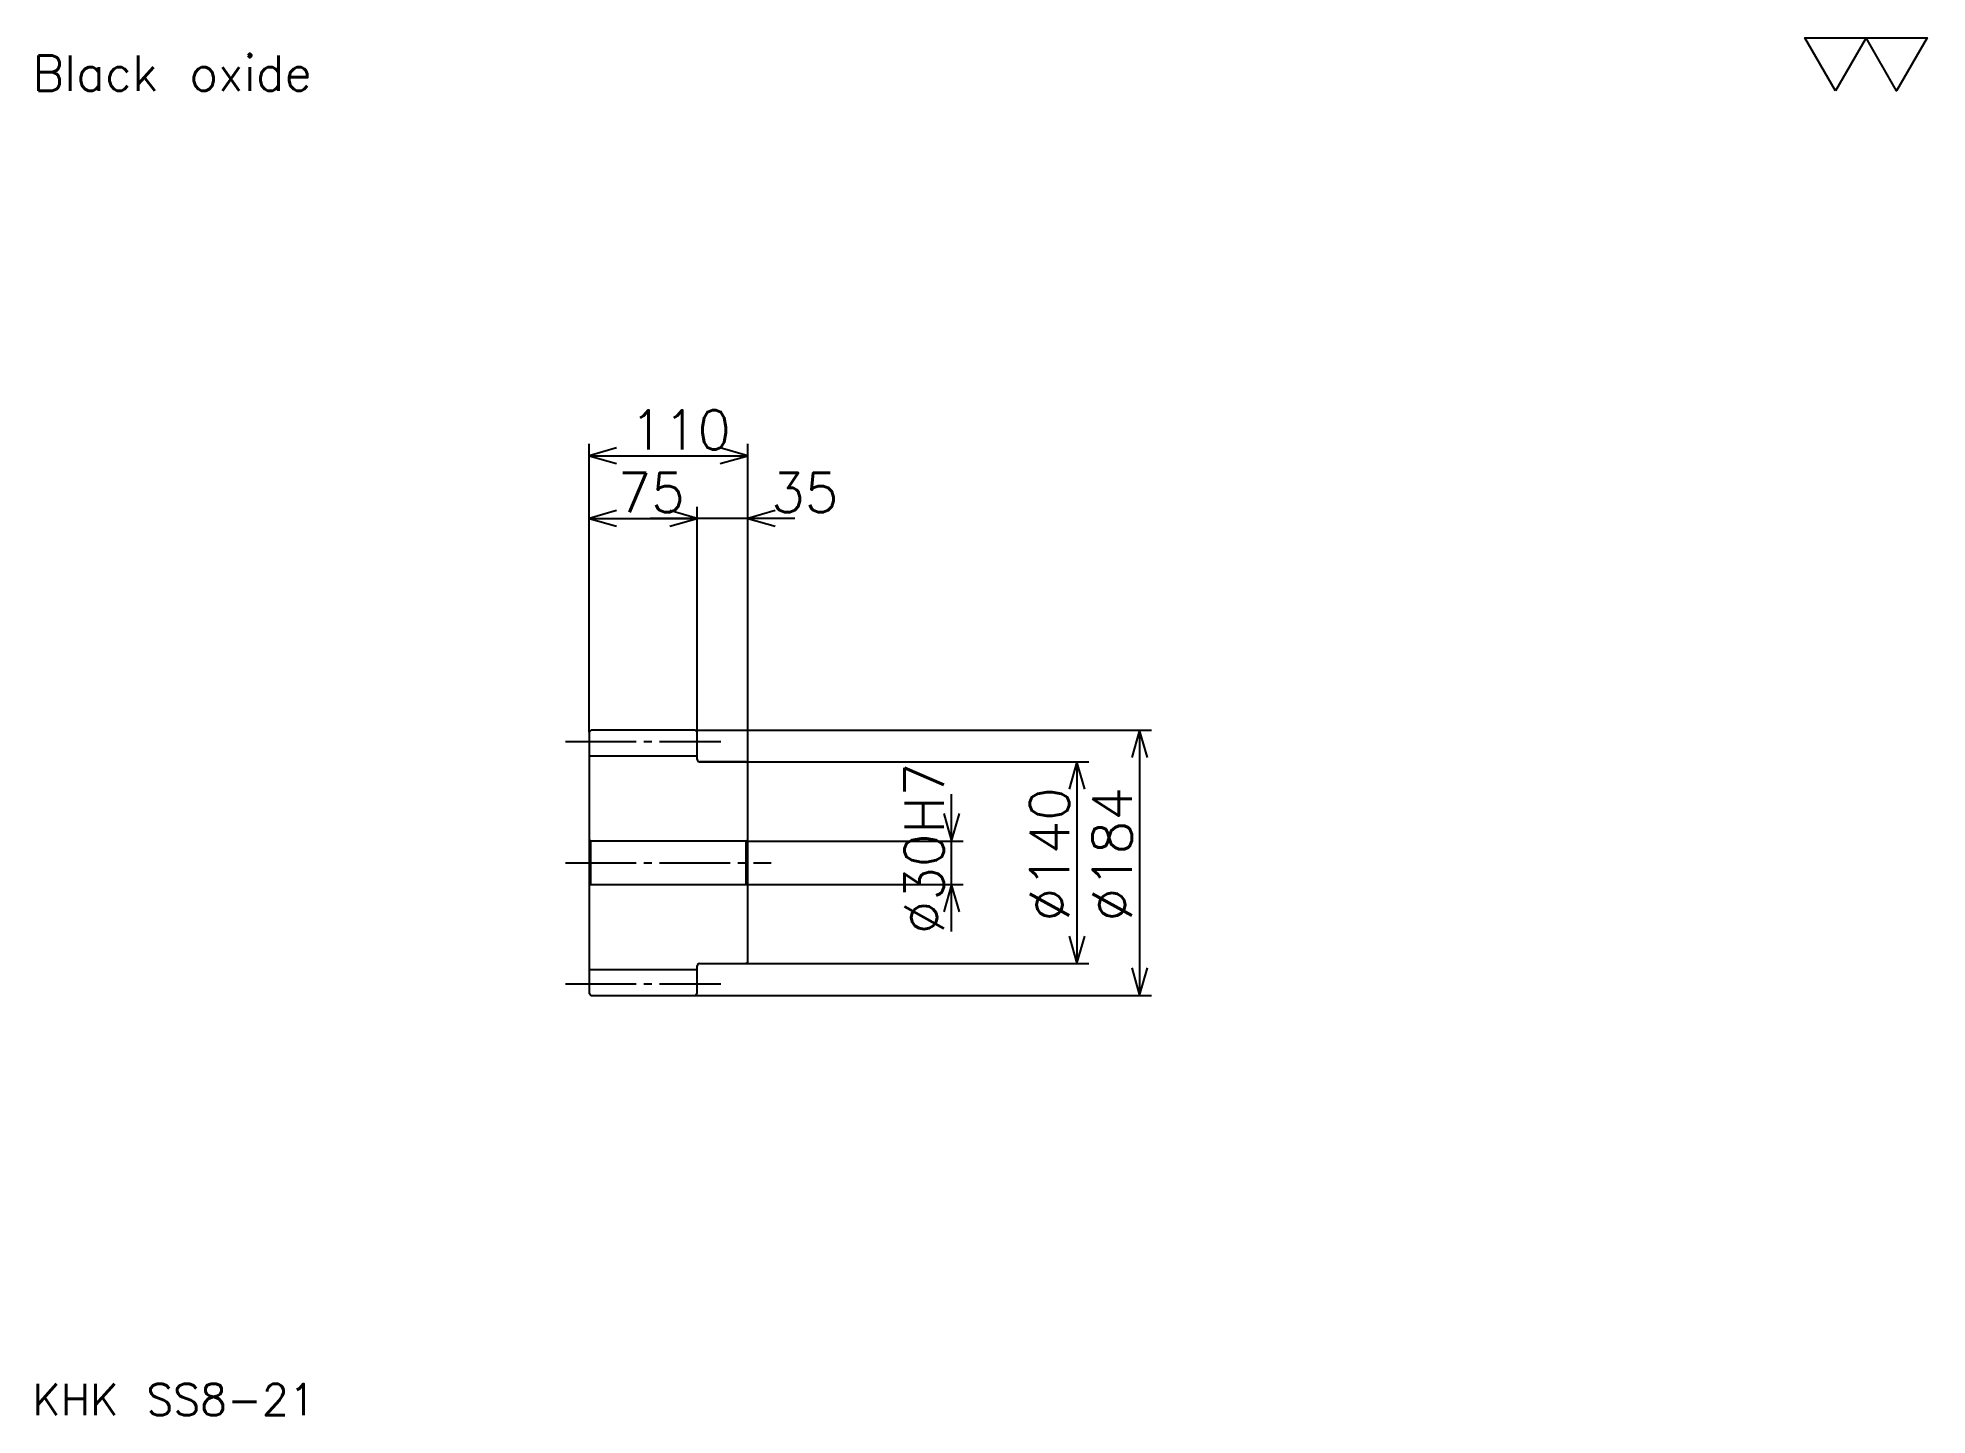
# Model space of a CAD drawing. Extents: x 58 to 1368, y 60 to 1015.
import ezdxf

# ---------------------------------------------------------------- set-up
doc = ezdxf.new("R2010")
doc.units = 0
doc.linetypes.add('DASHDOT', pattern=[65.217392, 48.913043, -5.434783, 5.434783, -5.434783])
doc.layers.get('0').update_dxf_attribs({"linetype": 'CONTINUOUS'})
doc.layers.add('DASHDOT', color=6, linetype='DASHDOT')
doc.styles.add('KANJI', font='TXT', dxfattribs={"bigfont": 'BIGFONT'})

msp = doc.modelspace()

# ---------------------------------------------------------------- linework, layer by layer
at = {"color": 5}
for p, q in [((440.217377, 534.934814), (440.217377, 733.304321)), ((440.217377, 725.152222), (550.217407, 725.152222)), ((550.217407, 534.934814), (550.217407, 733.304321)), ((440.217377, 681.67395), (515.217407, 681.67395)), ((582.82605, 681.67395), (482.608673, 681.67395)), ((515.217407, 534.934814), (515.217407, 689.826111)), ((440.217377, 533.434814), (440.217377, 534.934814)), ((513.717407, 534.934814), (550.217407, 534.934814)), ((515.217407, 533.434814), (515.217407, 534.934814)), ((550.217407, 534.934814), (830.108643, 534.934814)), ((550.217407, 511.934784), (550.217407, 534.934814)), ((821.956543, 534.934814), (821.956543, 350.934784)), ((516.717407, 512.934814), (550.217407, 512.934814)), ((550.217407, 512.934814), (786.630371, 512.934814)), ((778.478271, 512.934814), (778.478271, 372.934784)), ((691.521729, 395.32608), (691.521729, 490.543488)), ((550.217407, 457.934784), (699.673889, 457.934784)), ((550.217407, 427.934784), (699.673889, 427.934784)), ((516.717407, 372.934784), (550.217407, 372.934784)), ((550.217407, 372.934784), (786.630371, 372.934784)), ((513.717407, 350.934784), (550.217407, 350.934784)), ((550.217407, 350.934784), (830.108643, 350.934784))]:
    msp.add_line(p, q, dxfattribs=at)
at = {"color": 4}
for p, q in [((440.217377, 516.934814), (515.217407, 516.934814)), ((549.217407, 457.934784), (550.217407, 458.934784)), ((441.217377, 457.934784), (441.217377, 427.934784)), ((549.217407, 427.934784), (550.217407, 426.934784)), ((440.217377, 368.934784), (515.217407, 368.934784))]:
    msp.add_line(p, q, dxfattribs=at)
at = {"color": 7}
msp.add_lwpolyline([(1304.347778, 978.260864), (1283.1521, 1015), (1367.934692, 1015), (1346.739136, 978.260864), (1325.543457, 1015), (1304.347778, 978.260864)], dxfattribs=at)
at = {"color": 5}
for points in [[(459.239105, 730.586975), (440.217377, 725.152222), (459.239105, 719.717407)], [(531.195618, 719.717407), (550.217407, 725.152222), (531.195618, 730.586975)], [(459.239105, 687.108704), (440.217377, 681.67395), (459.239105, 676.239136)], [(496.195648, 676.239136), (515.217407, 681.67395), (496.195648, 687.108704)], [(496.195648, 676.239136), (515.217407, 681.67395), (496.195648, 687.108704)], [(569.239136, 687.108704), (550.217407, 681.67395), (569.239136, 676.239136)], [(827.391296, 515.913025), (821.956543, 534.934814), (816.521729, 515.913025)], [(783.913025, 493.913055), (778.478271, 512.934814), (773.043457, 493.913055)], [(686.086914, 476.956512), (691.521729, 457.934784), (696.956543, 476.956512)], [(696.956543, 408.913055), (691.521729, 427.934784), (686.086914, 408.913055)], [(773.043457, 391.956512), (778.478271, 372.934784), (783.913025, 391.956512)], [(816.521729, 369.956543), (821.956543, 350.934784), (827.391296, 369.956543)]]:
    msp.add_lwpolyline(points, dxfattribs=at)
at = {"color": 4}
for points in [[(515.217407, 514.434814), (515.217407, 533.434814), (513.717407, 534.934814), (441.717377, 534.934814), (440.217377, 533.434814), (440.217377, 426.934784)], [(516.717407, 372.934784), (549.217407, 372.934784), (550.217407, 373.934784), (550.217407, 511.934784), (549.217407, 512.934814), (516.717407, 512.934814)], [(440.217377, 426.934784), (441.217377, 427.934784), (549.217407, 427.934784), (549.217407, 457.934784), (441.217377, 457.934784), (440.217377, 458.934784)], [(440.217377, 426.934784), (440.217377, 352.434784), (441.717377, 350.934784), (513.717407, 350.934784), (515.217407, 352.434784), (515.217407, 371.434784)]]:
    msp.add_lwpolyline(points, dxfattribs=at)
for centre, start, end in [((516.717407, 514.434814), 180, 270), ((516.717407, 371.434784), 90, 180)]:
    msp.add_arc(centre, 1.5, start, end, dxfattribs=at)
at = {"layer": 'DASHDOT', "color": 7}
for p, q in [((423.913025, 526.934814), (531.521729, 526.934814)), ((423.913025, 442.934784), (566.521729, 442.934784)), ((423.913025, 358.934784), (531.521729, 358.934784))]:
    msp.add_line(p, q, dxfattribs=at)

# ---------------------------------------------------------------- texts
at = {"color": 7, "style": 'KANJI'}
for s, height, p in [('Black oxide', 24.456522, (54.347828, 978.260864)), ('110', 27.173913, (468.722809, 729.5)), ('75', 27.173913, (460.054321, 686.021729)), ('35', 27.173913, (566.521729, 686.021729)), ('KHK SS8-21', 21.73913, (54.347828, 59.782608))]:
    msp.add_text(s, height=height, dxfattribs=at).set_placement(p)
for s, p in [('%%c30H7', (686.086914, 393.342407)), ('%%c140', (773.043457, 402.17392)), ('%%c184', (816.521729, 402.17392))]:
    msp.add_text(s, height=27.173913, rotation=90, dxfattribs=at).set_placement(p)

doc.saveas('drawing.dxf')
